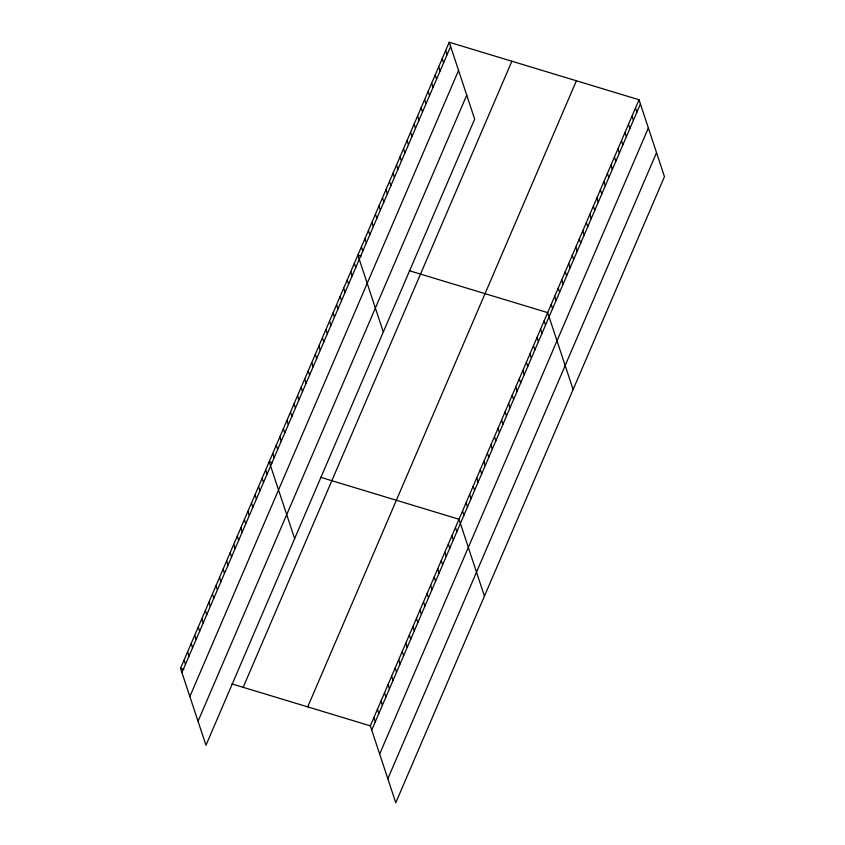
<?xml version="1.0" encoding="UTF-8"?>
<svg xmlns="http://www.w3.org/2000/svg" width="845" height="845" viewBox="0 0 845 845"><rect width="100%" height="100%" fill="white"/><g stroke="black" fill="none" stroke-linecap="round" stroke-linejoin="round"><path stroke-width="1.27" d="M449.234 42.25L474.668 119.145L205.969 745.237L180.534 668.342L449.234 42.25L639.031 99.763L664.466 176.658L395.766 802.75L370.332 725.855L639.031 99.763M181.928 672.557L450.628 46.454M189.861 696.544L458.56 70.441M198.036 721.25L466.736 95.158M243.17 687.323L511.869 61.231M307.707 706.874L576.396 80.782M371.726 730.059L640.425 103.967M379.658 754.046L648.358 127.954M387.834 778.763L656.533 152.67M361.237 256.141L357.879 255.127L383.303 332.022M409.329 270.717L547.676 312.629L573.111 389.524M272.565 462.754L269.206 461.74L294.641 538.624M320.656 477.319L459.004 519.242L484.438 596.137M180.534 668.342L183.893 669.367M231.984 683.932L370.332 725.855M635.524 107.949L636.908 112.153M632.007 116.135L633.401 120.339M628.49 124.321L629.884 128.524M624.983 132.507L626.367 136.721M621.466 140.692L622.86 144.907M617.948 148.889L619.343 153.093M614.442 157.075L615.825 161.279M610.924 165.261L612.319 169.465M607.407 173.447L608.801 177.651M603.9 181.633L605.284 185.837M600.383 189.819L601.777 194.033M596.866 198.005L598.26 202.219M593.359 206.201L594.743 210.405M589.842 214.387L591.236 218.591M586.324 222.573L587.719 226.777M582.818 230.759L584.201 234.963M579.3 238.945L580.695 243.149M575.783 247.131L577.177 251.335M572.276 255.317L573.66 259.531M568.759 263.513L570.153 267.717M565.242 271.699L566.636 275.903M561.735 279.885L563.119 284.089M558.218 288.071L559.612 292.275M554.7 296.257L556.094 300.461M551.193 304.443L552.577 308.647M544.127 320.899L545.521 325.103M540.578 329.159L541.972 333.363M445.716 50.436L447.111 54.64M537.04 337.43L538.423 341.633M442.21 58.622L443.593 62.836M533.491 345.689L534.885 349.893M438.692 66.808L440.087 71.022M529.942 353.96L531.336 358.164M435.175 75.004L436.569 79.208M526.393 362.22L527.787 366.424M431.668 83.19L433.052 87.394M522.844 370.48L524.238 374.694M428.151 91.376L429.545 95.58M519.305 378.75L520.689 382.954M424.634 99.562L426.028 103.766M515.756 387.01L517.151 391.224M421.127 107.748L422.511 111.952M512.207 395.28L513.602 399.484M417.61 115.934L419.004 120.148M508.658 403.54L510.053 407.744M414.092 124.12L415.486 128.334M505.109 411.811L506.504 416.015M410.585 132.316L411.969 136.52M501.571 420.071L502.955 424.274M407.068 140.502L408.462 144.706M498.022 428.33L499.416 432.545M403.551 148.688L404.945 152.892M494.473 436.601L495.867 440.805M400.044 156.874L401.438 161.078M490.924 444.861L492.318 449.075M396.527 165.06L397.921 169.264M487.385 453.131L488.769 457.335M393.009 173.246L394.404 177.45M483.836 461.391L485.22 465.595M389.503 181.432L390.897 185.646M480.287 469.662L481.682 473.865M385.985 189.629L387.38 193.832M476.738 477.921L478.133 482.125M382.468 197.814L383.862 202.018M473.189 486.192L474.584 490.396M378.961 206L380.356 210.204M469.651 494.452L471.035 498.656M375.444 214.186L376.838 218.39M466.102 502.712L467.486 506.926M371.937 222.372L373.321 226.576M462.553 510.982L463.947 515.186M368.42 230.558L369.814 234.762M364.903 238.744L366.297 242.959M455.455 527.512L456.849 531.716M361.396 246.941L362.78 251.145M451.917 535.772L453.3 539.976M448.368 544.043L449.762 548.247M354.33 263.387L355.724 267.59M444.819 552.303L446.213 556.506M350.781 271.657L352.175 275.861M441.27 560.562L442.664 564.777M347.232 279.917L348.626 284.121M437.721 568.833L439.115 573.037M343.693 288.177L345.077 292.391M434.182 577.093L435.566 581.307M340.144 296.447L341.538 300.651M430.633 585.363L432.027 589.567M336.595 304.707L337.989 308.921M427.084 593.623L428.478 597.827M333.046 312.977L334.44 317.181M423.535 601.894L424.929 606.097M329.508 321.237L330.891 325.441M419.986 610.153L421.38 614.357M325.959 329.508L327.342 333.712M416.448 618.413L417.831 622.628M322.41 337.768L323.804 341.971M412.899 626.684L414.293 630.888M318.861 346.027L320.255 350.242M409.35 634.944L410.744 639.158M315.312 354.298L316.706 358.502M405.801 643.214L407.195 647.418M311.773 362.558L313.157 366.772M402.252 651.474L403.646 655.678M308.224 370.828L309.608 375.032M398.713 659.744L400.097 663.948M304.675 379.088L306.07 383.292M395.164 668.004L396.558 672.208M301.126 387.359L302.521 391.562M391.615 676.275L393.009 680.478M297.577 395.618L298.972 399.822M388.066 684.534L389.46 688.738M294.039 403.878L295.423 408.093M384.528 692.794L385.911 697.009M290.49 412.149L291.884 416.353M380.979 701.065L382.362 705.269M286.941 420.409L288.335 424.623M377.43 709.325L378.824 713.539M283.392 428.679L284.786 432.883M373.881 717.595L375.275 721.799M279.843 436.939L281.237 441.143M276.304 445.209L277.688 449.413M272.755 453.469L274.15 457.673M265.657 470L267.052 474.203M262.108 478.259L263.503 482.474M258.57 486.53L259.954 490.734M255.021 494.79L256.415 499.004M251.472 503.06L252.866 507.264M247.923 511.32L249.317 515.524M244.374 519.591L245.768 523.794M240.836 527.85L242.219 532.054M237.287 536.11L238.681 540.325M233.738 544.381L235.132 548.585M230.189 552.641L231.583 556.855M226.65 560.911L228.034 565.115M223.101 569.171L224.485 573.375M219.552 577.441L220.946 581.645M216.003 585.701L217.397 589.905M212.454 593.961L213.848 598.176M208.916 602.231L210.299 606.435M205.367 610.491L206.75 614.706M201.818 618.762L203.212 622.966M198.269 627.022L199.663 631.226M194.72 635.292L196.114 639.496M191.181 643.552L192.565 647.756M187.632 651.822L189.026 656.026M184.083 660.082L185.477 664.286"/></g></svg>
